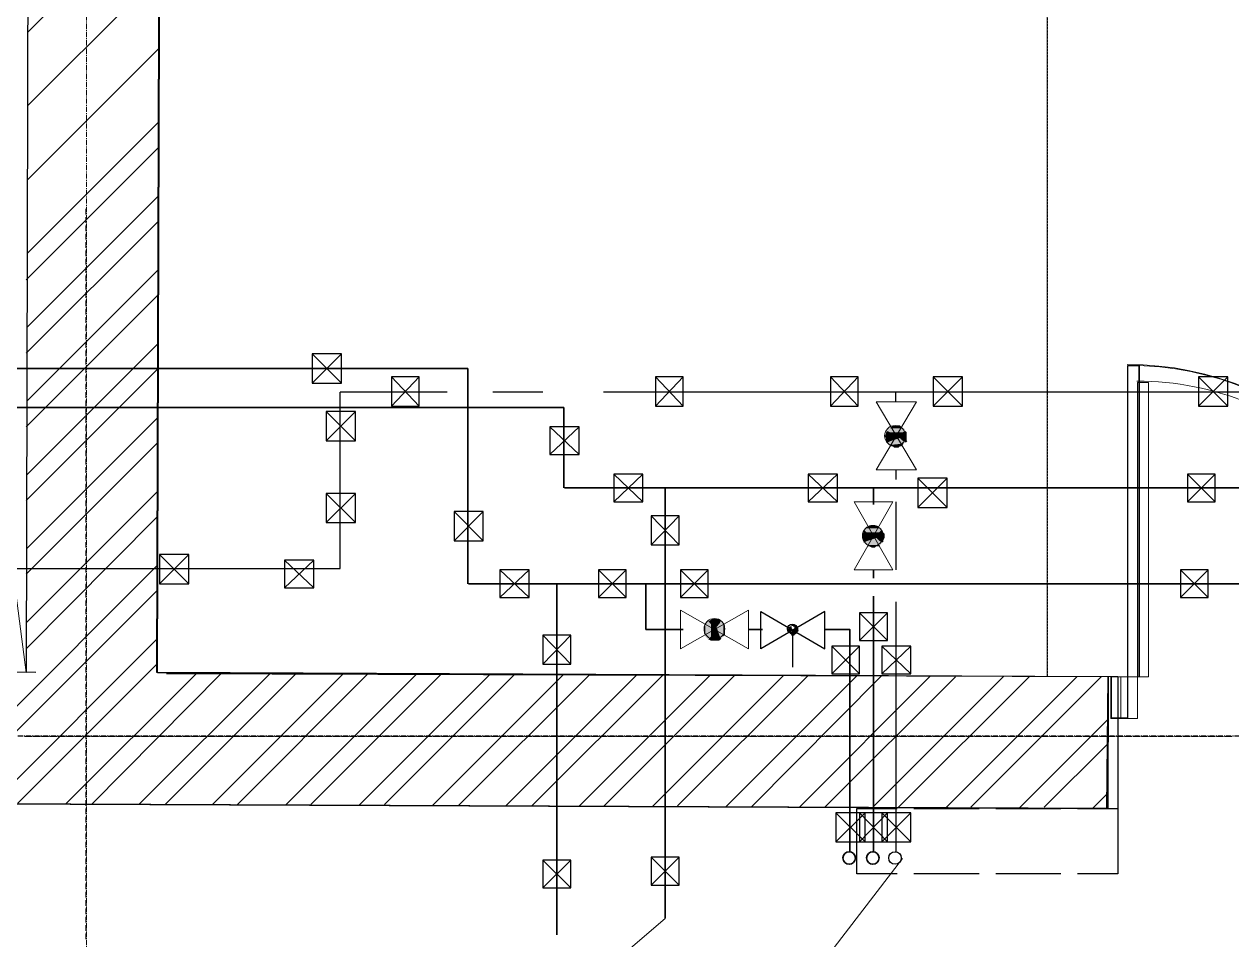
# Model space of a CAD drawing. Header units: millimetres. Extents: x -10178924 to 11692288, y -947381 to 58396.
# Drawn here: x 721569 to 725250, y -822961 to -820169 of the extents above; entities that cross this region are included whole.
import ezdxf

# ---------------------------------------------------------------- set-up
doc = ezdxf.new("R2010")
doc.units = ezdxf.units.MM
for name, pattern in [('HIDDEN', [9.525, 6.35, -3.175]), ('невидимая', [9.525, 6.35, -3.175]), ('осевая', [50.8, 31.75, -6.35, 6.35, -6.35])]:
    doc.linetypes.add(name, pattern=pattern)
for name, color, linetype, lineweight in [('PDF _0', 7, 'Continuous', 9), ('PDF _Текст', 7, 'Continuous', 5), ('АР_Двери', 250, 'Continuous', 9), ('Двери', 7, 'Continuous', 9), ('Контур пол Подвал', 7, 'Continuous', 9), ('Маркировка ПД', 150, 'Continuous', 35), ('Основная ГКЛ', 250, 'Continuous', 9), ('Размеры осевые', 153, 'Continuous', 9), ('ШТРИХОВКА', 252, 'Continuous', 15)]:
    doc.layers.add(name, color=color, linetype=linetype, lineweight=lineweight)
for name, color, linetype in [('PDF __0', 7, 'Continuous'), ('PDF _В1_Арматура', 7, 'Continuous'), ('PDF _ВК_В1', 5, 'Continuous'), ('PDF _ВК_Т3', 1, 'Continuous'), ('PDF _ВК_Т4', 6, 'Continuous'), ('PDF _ОСНОВНАЯ', 1, 'Continuous'), ('PDF _Стены внутр.1', 7, 'Continuous'), ('Стены внутр.1', 7, 'Continuous')]:
    doc.layers.add(name, color=color, linetype=linetype)
for name, color, linetype, true_color in [('PDF _АР_Двери', 7, 'Continuous', 0x545454), ('PDF _Контур пол Подвал', 7, 'Continuous', 0xcd6928), ('PDF _Основная ГКЛ', 7, 'Continuous', 0x545454), ('PDF _Размеры осевые', 7, 'Continuous', 0x5d6970), ('PDF _штриховка', 7, 'Continuous', 0x95834a)]:
    doc.layers.add(name, color=color, linetype=linetype, true_color=true_color)

# ---------------------------------------------------------------- blocks, each defined once
blk = doc.blocks.new('*U2222')
at = {"layer": 'АР_Двери'}
for points in [[(-999.9, 0), (-1049.9, 0), (-1049.9, 125), (-999.9, 125)], [(-50, 0), (0, 0), (0, 125), (-50, 125)], [(-50, -949.9), (-85, -949.9), (-85, 0), (-50, 0)]]:
    blk.add_lwpolyline(points, close=True, dxfattribs=at)
blk.add_arc((-50, 0), 949.9, 180, 270, dxfattribs=at)
at = {"layer": 'Основная ГКЛ', "linetype": 'HIDDEN', "ltscale": 5}
for p, q in [((-1059.9, 125), (-1059.9, 0)), ((10, 0), (10, 125))]:
    blk.add_line(p, q, dxfattribs=at)
blk = doc.blocks.new('A$C5282721b')
at = {"layer": 'ШТРИХОВКА', "ltscale": 100, "true_color": 0x000000, "transparency": 33554687}
h = blk.add_hatch(dxfattribs=at)
h.set_pattern_fill('ANSI31', color=18, scale=50)
h.set_pattern_definition([(45, (-79853.19, 25128.16), (-112.2532, 112.2532), [])])
h.paths.add_polyline_path([(5440.998, -31868.119), (-7386.275, -31868.119), (-7386.275, -48296.478), (61378.75, -48296.478), (61378.75, -31842.839), (41035.118, -31842.839), (41035.118, -31656.036), (40796.248, -31656.036), (40796.248, -31842.839), (40629.962, -31842.839), (40629.962, -31942.839), (40605.14, -34348.621), (40629.93, -32405.355), (39128.581, -32429.908), (40629.962, -32402.839), (40629.675, -32155.326), (39132.149, -32179.816), (39135.64, -31968.17), (38886.085, -31968.17), (38879.867, -32433.975), (40623.548, -32405.459), (40553.111, -38427.181), (40243.01, -38425.516), (40241.748, -38827.97), (43340.219, -38835.027), (43340.219, -38442.147), (40953.116, -38429.329), (41029.994, -32402.839), (54378.974, -32402.839), (54378.974, -35923.465), (54778.974, -35923.465), (54778.974, -32402.839), (60818.75, -32402.839), (60818.75, -41309.464), (60472.291, -41309.464), (60472.291, -41709.464), (60818.75, -41709.464), (60818.75, -47736.478), (44025.201, -47736.478), (44013.125, -46167.929), (43613.137, -46171.008), (43625.189, -47736.478), (27189.462, -47736.478), (27189.462, -44565.139), (26789.462, -44565.139), (26789.462, -47736.478), (10401.743, -47736.478), (10394.408, -46134.647), (9994.404, -46134.678), (10001.739, -47736.478), (-6826.275, -47736.478), (-6826.275, -41729.869), (-6530.734, -41731.097), (-6529.072, -41331.1), (-6826.275, -41329.865), (-6826.275, -32428.119), (-762.705, -32428.119), (-770.891, -36004.088), (-370.903, -36005.35), (-362.703, -32428.119), (5640.998, -32428.119), (5640.998, -31868.119)])
h.paths.add_polyline_path([(3584.804, -41373.023), (3584.804, -41773.13), (9973.974, -41799.679), (9987.536, -44634.678), (10387.54, -44634.678), (10372.735, -41401.332)], flags=17)
h.paths.add_polyline_path([(2513.142, -41768.578), (2514.803, -41368.779), (-383.184, -41356.638), (-371.114, -37407.013), (-774.123, -37406.088), (-783.181, -41354.976), (-5508.242, -41335.314), (-5509.901, -41734.604)], flags=17)
at = {"layer": 'Контур пол Подвал', "color": 18, "linetype": 'невидимая', "true_color": 0x000000, "transparency": 33554687}
blk.add_line((2329.109, -37454.303), (2329.109, -41368.194), dxfattribs=at)
at = {"layer": 'Маркировка ПД', "color": 18, "lineweight": 0, "true_color": 0x000000, "transparency": 33554687}
blk.add_line((-783.181, -41354.976), (-1035.939, -39426.128), dxfattribs=at)
at = {"layer": 'Размеры осевые', "color": 251, "linetype": 'осевая', "ltscale": 0.5, "transparency": 33554687}
for p, q in [((-600, -43050), (-600, -25800)), ((-9750.002, -41548.478), (5713.085, -41548.478)), ((-9750.002, -41548.478), (5713.085, -41548.478)), ((-9750, -41550), (62308.109, -41550))]:
    blk.add_line(p, q, dxfattribs=at)
at = {"layer": 'Стены внутр.1', "color": 18, "linetype": 'Continuous', "true_color": 0x000000, "transparency": 33554687}
blk.add_line((2514.804, -41368.68), (2513.142, -41768.677), dxfattribs=at)
at = {"layer": 'Стены внутр.1', "color": 18, "linetype": 'Continuous', "true_color": 0x000000, "transparency": 33554687, "flags": 128}
for points in [[(-774.123, -37406.088), (-783.181, -41354.976)], [(-383.184, -41356.638), (-371.114, -37407.013)], [(-783.181, -41354.976), (-5508.24, -41334.961)], [(2514.804, -41368.68), (-383.184, -41356.638)], [(-5509.904, -41735.339), (2513.142, -41768.677)]]:
    blk.add_lwpolyline(points, dxfattribs=at)
at = {"layer": 'Двери', "color": 18, "linetype": 'Continuous', "ltscale": 2, "true_color": 0x000000, "transparency": 33554687, "rotation": 180}
blk.add_blockref('*U2222', (2524.804, -41368.554), dxfattribs=at)

msp = doc.modelspace()

# ---------------------------------------------------------------- linework, layer by layer
at = {"layer": 'PDF _0', "lineweight": 25}
for points in [[(722447.1, -821174.6), (722536, -821263.5)], [(722536, -821174.6), (722447.1, -821263.5)], [(722688.8, -821244.5), (722773.4, -821333.4)], [(722773.4, -821244.5), (722688.8, -821333.4)], [(723493.1, -821244.5), (723577.8, -821333.4)], [(723577.8, -821244.5), (723493.1, -821333.4)], [(724026.5, -821244.5), (724111.2, -821333.4)], [(724111.2, -821244.5), (724026.5, -821333.4)], [(724339.8, -821244.5), (724428.7, -821333.4)], [(724428.7, -821244.5), (724339.8, -821333.4)], [(725148.3, -821244.5), (725237.2, -821333.4)], [(725237.2, -821244.5), (725148.3, -821333.4)], [(722489.8, -821350.3), (722578.7, -821439.2)], [(722578.7, -821350.3), (722489.8, -821439.2)], [(723171.4, -821396.9), (723260.3, -821481.5)], [(723260.3, -821396.9), (723171.4, -821481.5)], [(723366.1, -821540.8), (723455, -821625.5)], [(723455, -821540.8), (723366.1, -821625.5)], [(723958.8, -821540.8), (724047.7, -821625.5)], [(724047.7, -821540.8), (723958.8, -821625.5)], [(725114.5, -821540.8), (725199.1, -821625.5)], [(725199.1, -821540.8), (725114.5, -821625.5)], [(724293.2, -821553.5), (724382.1, -821642.4)], [(724382.1, -821553.5), (724293.2, -821642.4)], [(722489.8, -821600.1), (722578.7, -821689)], [(722578.7, -821600.1), (722489.8, -821689)], [(722879.3, -821655.1), (722968.2, -821744)], [(722968.2, -821655.1), (722879.3, -821744)], [(723480.4, -821667.8), (723565.1, -821756.7)], [(723565.1, -821667.8), (723480.4, -821756.7)], [(721981.8, -821786.3), (722070.7, -821875.2)], [(722070.7, -821786.3), (721981.8, -821875.2)], [(722362.8, -821803.3), (722451.7, -821887.9)], [(722451.7, -821803.3), (722362.8, -821887.9)], [(723019, -821832.9), (723107.9, -821917.6)], [(723107.9, -821832.9), (723019, -821917.6)], [(723319.5, -821832.9), (723404.2, -821917.6)], [(723404.2, -821832.9), (723319.5, -821917.6)], [(723569.3, -821832.9), (723654, -821917.6)], [(723654, -821832.9), (723569.3, -821917.6)], [(725093.3, -821832.9), (725178, -821917.6)], [(725178, -821832.9), (725093.3, -821917.6)], [(724115.4, -821964.1), (724200.1, -822048.8)], [(724200.1, -821964.1), (724115.4, -822048.8)], [(723150.2, -822031.9), (723234.9, -822120.8)], [(723234.9, -822031.9), (723150.2, -822120.8)], [(724030.7, -822065.7), (724115.4, -822150.4)], [(724115.4, -822065.7), (724030.7, -822150.4)], [(724183.1, -822065.7), (724272, -822150.4)], [(724272, -822065.7), (724183.1, -822150.4)], [(724043.4, -822573.7), (724132.3, -822662.6)], [(724132.3, -822573.7), (724043.4, -822662.6)], [(724115.4, -822573.7), (724200.1, -822662.6)], [(724200.1, -822573.7), (724115.4, -822662.6)], [(724183.1, -822573.7), (724272, -822662.6)], [(724272, -822573.7), (724183.1, -822662.6)], [(723150.2, -822717.7), (723234.9, -822802.3)], [(723234.9, -822717.7), (723150.2, -822802.3)], [(723480.4, -822709.2), (723565.1, -822793.9)], [(723565.1, -822709.2), (723480.4, -822793.9)]]:
    msp.add_lwpolyline(points, dxfattribs=at)
for points in [[(722447.1, -821263.5), (722536, -821263.5), (722536, -821174.7), (722447.1, -821174.7)], [(722688.8, -821333.4), (722773.4, -821333.4), (722773.4, -821244.5), (722688.8, -821244.5)], [(723493.1, -821333.4), (723577.8, -821333.4), (723577.8, -821244.5), (723493.1, -821244.5)], [(724026.5, -821333.4), (724111.2, -821333.4), (724111.2, -821244.5), (724026.5, -821244.5)], [(724339.8, -821333.4), (724428.7, -821333.4), (724428.7, -821244.5), (724339.8, -821244.5)], [(725148.3, -821333.4), (725237.2, -821333.4), (725237.2, -821244.5), (725148.3, -821244.5)], [(722489.8, -821439.2), (722578.7, -821439.2), (722578.7, -821350.3), (722489.8, -821350.3)], [(723171.4, -821481.5), (723260.3, -821481.5), (723260.3, -821396.9), (723171.4, -821396.9)], [(723366.1, -821625.5), (723455, -821625.5), (723455, -821540.8), (723366.1, -821540.8)], [(723958.8, -821625.5), (724047.7, -821625.5), (724047.7, -821540.8), (723958.8, -821540.8)], [(725114.5, -821625.5), (725199.1, -821625.5), (725199.1, -821540.8), (725114.5, -821540.8)], [(724293.2, -821642.4), (724382.1, -821642.4), (724382.1, -821553.5), (724293.2, -821553.5)], [(722489.8, -821689), (722578.7, -821689), (722578.7, -821600.1), (722489.8, -821600.1)], [(722879.3, -821744), (722968.2, -821744), (722968.2, -821655.1), (722879.3, -821655.1)], [(723480.4, -821756.7), (723565.1, -821756.7), (723565.1, -821667.8), (723480.4, -821667.8)], [(721981.8, -821875.2), (722070.7, -821875.2), (722070.7, -821786.3), (721981.8, -821786.3)], [(722362.8, -821887.9), (722451.7, -821887.9), (722451.7, -821803.3), (722362.8, -821803.3)], [(723019, -821917.6), (723107.9, -821917.6), (723107.9, -821832.9), (723019, -821832.9)], [(723319.5, -821917.6), (723404.2, -821917.6), (723404.2, -821832.9), (723319.5, -821832.9)], [(723569.3, -821917.6), (723654, -821917.6), (723654, -821832.9), (723569.3, -821832.9)], [(725093.3, -821917.6), (725178, -821917.6), (725178, -821832.9), (725093.3, -821832.9)], [(724115.4, -822048.8), (724200.1, -822048.8), (724200.1, -821964.1), (724115.4, -821964.1)], [(723150.2, -822120.8), (723234.9, -822120.8), (723234.9, -822031.9), (723150.2, -822031.9)], [(724030.7, -822150.4), (724115.4, -822150.4), (724115.4, -822065.7), (724030.7, -822065.7)], [(724183.1, -822150.4), (724272, -822150.4), (724272, -822065.7), (724183.1, -822065.7)], [(724043.4, -822662.6), (724132.3, -822662.6), (724132.3, -822573.7), (724043.4, -822573.7)], [(724115.4, -822662.6), (724200.1, -822662.6), (724200.1, -822573.7), (724115.4, -822573.7)], [(724183.1, -822662.6), (724272, -822662.6), (724272, -822573.7), (724183.1, -822573.7)], [(723150.2, -822802.3), (723234.9, -822802.3), (723234.9, -822717.7), (723150.2, -822717.7)], [(723480.4, -822793.9), (723565.1, -822793.9), (723565.1, -822709.2), (723480.4, -822709.2)]]:
    msp.add_lwpolyline(points, close=True, dxfattribs=at)
at = {"layer": 'PDF __0', "lineweight": 25}
for points in [[(721605, -822146.2), (716880.8, -822129.2)], [(724902.8, -822158.9), (722003.1, -822150.4)], [(716876.3, -822527.2), (724902.5, -822561)]]:
    msp.add_lwpolyline(points, dxfattribs=at)
at = {"layer": 'PDF __0', "color": 1, "lineweight": 25}
msp.add_lwpolyline([(724902.8, -822158.9), (724902.8, -822561)], dxfattribs=at)
at = {"layer": 'PDF __0', "lineweight": 30}
for points in [[(724106.9, -822561), (724229.7, -822561)], [(724229.7, -822760), (724106.9, -822760), (724106.9, -822561)], [(724280.5, -822561), (724479.5, -822561)], [(724530.3, -822561), (724729.2, -822561)], [(724780, -822561), (724902.8, -822561), (724902.8, -822760), (724780, -822760)], [(724479.5, -822760), (724280.5, -822760)], [(724729.2, -822760), (724530.3, -822760)]]:
    msp.add_lwpolyline(points, dxfattribs=at)
at = {"layer": 'PDF _АР_Двери', "lineweight": 9}
for points in [[(724932.4, -821210.6), (724966.3, -821210.6), (724966.3, -822158.8), (724932.4, -822158.8)], [(724962.1, -821261.4), (724995.9, -821261.4), (724995.9, -822158.8), (724962.1, -822158.8)], [(724932.4, -822158.9), (724881.6, -822158.9), (724881.6, -822285.9), (724932.4, -822285.9)], [(724962.1, -822158.9), (724911.3, -822158.9), (724911.3, -822285.9), (724962.1, -822285.9)]]:
    msp.add_lwpolyline(points, close=True, dxfattribs=at)
for centre, radius, start, end in [((724930.4, -822156.8), 950.4, 0, 90), ((724960, -822156.8), 899.6, 359.9998, 90.0002)]:
    msp.add_arc(centre, radius, start, end, dxfattribs=at)
at = {"layer": 'PDF _В1_Арматура', "lineweight": 0}
for points in [[(724166.2, -821320.7), (724289, -821528.1), (724166.2, -821528.1)], [(724166.2, -821320.7), (724289, -821320.7), (724166.2, -821528.1)], [(724238.2, -821418), (724225.5, -821426.5), (724238.2, -821418)], [(724208.5, -821439.2), (724200.1, -821443.4), (724208.5, -821439.2)], [(724259.3, -821439.2), (724255.1, -821443.4), (724259.3, -821439.2)], [(724098.5, -821625.5), (724217, -821832.9), (724098.5, -821832.9)], [(724098.5, -821625.5), (724217, -821625.5), (724098.5, -821832.9)], [(724166.2, -821722.8), (724157.7, -821731.3), (724166.2, -821722.8)], [(724136.6, -821744), (724128.1, -821748.2), (724136.6, -821744)], [(724187.4, -821744), (724183.1, -821748.2), (724187.4, -821744)], [(723569.3, -822074.2), (723776.7, -821955.7), (723776.7, -822074.2)], [(723569.3, -822074.2), (723569.3, -821955.7), (723776.7, -822074.2)], [(723666.7, -822006.5), (723675.1, -822014.9), (723666.7, -822006.5)], [(723687.8, -821985.3), (723692.1, -821989.5), (723687.8, -821985.3)], [(723908, -822006.5), (723903.7, -822006.5), (723908, -822006.5)], [(723912.2, -822002.2), (723908, -822002.2), (723912.2, -822002.2)], [(723912.2, -822014.9), (723912.2, -822014.9), (723912.2, -822014.9)], [(723912.2, -822014.9), (723912.2, -822014.9), (723912.2, -822014.9)], [(723929.1, -822019.2), (723912.2, -822019.2), (723929.1, -822019.2)], [(723912.2, -822023.4), (723912.2, -822019.2), (723912.2, -822023.4)], [(723920.7, -822027.6), (723912.2, -822019.2), (723920.7, -822027.6)], [(723924.9, -822006.5), (723920.7, -822006.5), (723924.9, -822006.5)], [(723687.8, -822036.1), (723692.1, -822044.6), (723687.8, -822036.1)], [(723924.9, -822023.4), (723916.4, -822023.4), (723924.9, -822023.4)]]:
    msp.add_lwpolyline(points, dxfattribs=at)
at = {"layer": 'PDF _В1_Арматура', "lineweight": 25}
msp.add_lwpolyline([(724009.6, -821959.9), (723814.8, -822074.2), (723814.8, -821959.9), (724009.6, -822074.2)], close=True, dxfattribs=at)
at = {"layer": 'PDF _В1_Арматура', "lineweight": 0}
for points in [[(723916.4, -822002.2), (723912.2, -822002.2), (723916.4, -822002.2)], [(723903.7, -822027.6), (723903.7, -822027.6), (723903.7, -822027.6)], [(723912.2, -822031.9), (723908, -822031.9), (723912.2, -822031.9)], [(723916.4, -822031.9), (723912.2, -822031.9), (723916.4, -822031.9)]]:
    msp.add_lwpolyline(points, close=True, dxfattribs=at)
at = {"layer": 'PDF _В1_Арматура', "lineweight": 25}
msp.add_lwpolyline([(723912.2, -822129.2), (723912.2, -822014.9)], dxfattribs=at)
at = {"layer": 'PDF _В1_Арматура', "lineweight": 0}
for centre in [(724223.4, -821424.4), (724155.6, -821729.2), (723673, -822012.8)]:
    msp.add_circle(centre, 31.7, dxfattribs=at)
at = {"layer": 'PDF _В1_Арматура', "lineweight": 25}
msp.add_circle((723910.1, -822012.8), 14.8, dxfattribs=at)
at = {"layer": 'PDF _В1_Арматура', "transparency": 33554559}
for points in [[(724242.4, -821396.9), (724212.8, -821396.9), (724238.2, -821392.6)], [(724212.8, -821396.9), (724238.2, -821392.6), (724217, -821392.6)], [(724238.2, -821392.6), (724217, -821392.6), (724233.9, -821392.6)], [(724217, -821392.6), (724233.9, -821392.6), (724221.2, -821392.6)], [(724233.9, -821392.6), (724221.2, -821392.6), (724225.5, -821392.6)], [(724225.5, -821426.5), (724191.6, -821426.5), (724217, -821418)], [(724191.6, -821426.5), (724217, -821418), (724195.8, -821418)], [(724195.8, -821430.7), (724225.5, -821426.5), (724191.6, -821426.5)], [(724208.5, -821413.8), (724195.8, -821413.8), (724200.1, -821409.6)], [(724217, -821418), (724195.8, -821418), (724208.5, -821413.8)], [(724195.8, -821418), (724208.5, -821413.8), (724195.8, -821413.8)], [(724217, -821430.7), (724195.8, -821430.7), (724225.5, -821426.5)], [(724208.5, -821439.2), (724195.8, -821439.2), (724217, -821430.7)], [(724195.8, -821439.2), (724217, -821430.7), (724195.8, -821430.7)], [(724255.1, -821409.6), (724200.1, -821409.6), (724250.9, -821401.1)], [(724200.1, -821409.6), (724250.9, -821401.1), (724204.3, -821401.1)], [(724208.5, -821413.8), (724255.1, -821409.6), (724200.1, -821409.6)], [(724255.1, -821443.4), (724200.1, -821443.4), (724238.2, -821430.7)], [(724200.1, -821443.4), (724238.2, -821430.7), (724217, -821430.7)], [(724250.9, -821401.1), (724204.3, -821401.1), (724246.6, -821401.1)], [(724204.3, -821401.1), (724246.6, -821401.1), (724208.5, -821401.1)], [(724246.6, -821401.1), (724208.5, -821401.1), (724242.4, -821396.9)], [(724208.5, -821401.1), (724242.4, -821396.9), (724212.8, -821396.9)], [(724246.6, -821413.8), (724208.5, -821413.8), (724255.1, -821409.6)], [(724217, -821418), (724246.6, -821413.8), (724208.5, -821413.8)], [(724238.2, -821418), (724217, -821418), (724246.6, -821413.8)], [(724225.5, -821426.5), (724238.2, -821418), (724217, -821418)], [(724225.5, -821426.5), (724225.5, -821426.5), (724217, -821430.7)], [(724225.5, -821426.5), (724217, -821430.7), (724238.2, -821430.7)], [(724259.3, -821426.5), (724225.5, -821426.5), (724259.3, -821418)], [(724225.5, -821426.5), (724259.3, -821418), (724238.2, -821418)], [(724238.2, -821430.7), (724259.3, -821426.5), (724225.5, -821426.5)], [(724259.3, -821418), (724238.2, -821418), (724259.3, -821413.8)], [(724238.2, -821418), (724259.3, -821413.8), (724246.6, -821413.8)], [(724259.3, -821430.7), (724238.2, -821430.7), (724259.3, -821426.5)], [(724246.6, -821439.2), (724259.3, -821430.7), (724238.2, -821430.7)], [(724246.6, -821413.8), (724259.3, -821413.8), (724255.1, -821409.6)], [(724259.3, -821439.2), (724246.6, -821439.2), (724259.3, -821430.7)], [(724200.1, -821443.4), (724208.5, -821439.2), (724195.8, -821439.2)], [(724204.3, -821447.7), (724255.1, -821443.4), (724200.1, -821443.4)], [(724250.9, -821447.7), (724204.3, -821447.7), (724255.1, -821443.4)], [(724208.5, -821451.9), (724250.9, -821447.7), (724204.3, -821447.7)], [(724246.6, -821451.9), (724208.5, -821451.9), (724250.9, -821447.7)], [(724212.8, -821456.1), (724246.6, -821451.9), (724208.5, -821451.9)], [(724242.4, -821456.1), (724212.8, -821456.1), (724246.6, -821451.9)], [(724217, -821456.1), (724242.4, -821456.1), (724212.8, -821456.1)], [(724221.2, -821460.4), (724238.2, -821456.1), (724217, -821456.1)], [(724238.2, -821456.1), (724217, -821456.1), (724242.4, -821456.1)], [(724233.9, -821460.4), (724221.2, -821460.4), (724238.2, -821456.1)], [(724225.5, -821460.4), (724233.9, -821460.4), (724221.2, -821460.4)], [(724255.1, -821443.4), (724259.3, -821439.2), (724246.6, -821439.2)], [(724149.3, -821722.8), (724123.9, -821722.8), (724136.6, -821718.6)], [(724123.9, -821722.8), (724136.6, -821718.6), (724128.1, -821718.6)], [(724157.7, -821731.3), (724123.9, -821731.3), (724149.3, -821722.8)], [(724123.9, -821731.3), (724149.3, -821722.8), (724123.9, -821722.8)], [(724183.1, -821710.1), (724128.1, -821710.1), (724183.1, -821705.9)], [(724128.1, -821710.1), (724183.1, -821705.9), (724132.3, -821705.9)], [(724136.6, -821718.6), (724128.1, -821718.6), (724128.1, -821710.1)], [(724136.6, -821718.6), (724183.1, -821710.1), (724128.1, -821710.1)], [(724183.1, -821705.9), (724132.3, -821705.9), (724178.9, -821705.9)], [(724132.3, -821705.9), (724178.9, -821705.9), (724136.6, -821705.9)], [(724178.9, -821705.9), (724136.6, -821705.9), (724174.7, -821701.7)], [(724136.6, -821705.9), (724174.7, -821701.7), (724140.8, -821701.7)], [(724174.7, -821718.6), (724136.6, -821718.6), (724183.1, -821710.1)], [(724149.3, -821722.8), (724174.7, -821718.6), (724136.6, -821718.6)], [(724174.7, -821701.7), (724140.8, -821701.7), (724166.2, -821697.4)], [(724140.8, -821701.7), (724166.2, -821697.4), (724145, -821697.4)], [(724166.2, -821697.4), (724145, -821697.4), (724162, -821697.4)], [(724145, -821697.4), (724162, -821697.4), (724153.5, -821697.4)], [(724166.2, -821722.8), (724149.3, -821722.8), (724174.7, -821718.6)], [(724157.7, -821731.3), (724166.2, -821722.8), (724149.3, -821722.8)], [(724162, -821697.4), (724153.5, -821697.4), (724157.7, -821697.4)], [(724191.6, -821731.3), (724157.7, -821731.3), (724191.6, -821722.8)], [(724157.7, -821731.3), (724191.6, -821722.8), (724166.2, -821722.8)], [(724191.6, -821722.8), (724166.2, -821722.8), (724187.4, -821718.6)], [(724166.2, -821722.8), (724187.4, -821718.6), (724174.7, -821718.6)], [(724174.7, -821718.6), (724187.4, -821718.6), (724183.1, -821710.1)], [(724149.3, -821735.5), (724123.9, -821735.5), (724157.7, -821731.3)], [(724123.9, -821735.5), (724157.7, -821731.3), (724123.9, -821731.3)], [(724128.1, -821744), (724149.3, -821735.5), (724123.9, -821735.5)], [(724136.6, -821744), (724128.1, -821744), (724149.3, -821735.5)], [(724183.1, -821748.2), (724128.1, -821748.2), (724166.2, -821735.5)], [(724128.1, -821748.2), (724166.2, -821735.5), (724149.3, -821735.5)], [(724128.1, -821748.2), (724136.6, -821744), (724128.1, -821744)], [(724132.3, -821752.5), (724183.1, -821748.2), (724128.1, -821748.2)], [(724183.1, -821752.5), (724132.3, -821752.5), (724183.1, -821748.2)], [(724136.6, -821756.7), (724183.1, -821752.5), (724132.3, -821752.5)], [(724178.9, -821756.7), (724136.6, -821756.7), (724183.1, -821752.5)], [(724140.8, -821760.9), (724178.9, -821756.7), (724136.6, -821756.7)], [(724174.7, -821760.9), (724140.8, -821760.9), (724178.9, -821756.7)], [(724145, -821760.9), (724174.7, -821760.9), (724140.8, -821760.9)], [(724153.5, -821765.2), (724166.2, -821760.9), (724145, -821760.9)], [(724166.2, -821760.9), (724145, -821760.9), (724174.7, -821760.9)], [(724157.7, -821731.3), (724157.7, -821731.3), (724149.3, -821735.5)], [(724157.7, -821731.3), (724149.3, -821735.5), (724166.2, -821735.5)], [(724162, -821765.2), (724153.5, -821765.2), (724166.2, -821760.9)], [(724166.2, -821735.5), (724191.6, -821731.3), (724157.7, -821731.3)], [(724191.6, -821735.5), (724166.2, -821735.5), (724191.6, -821731.3)], [(724174.7, -821744), (724191.6, -821735.5), (724166.2, -821735.5)], [(724187.4, -821744), (724174.7, -821744), (724191.6, -821735.5)], [(724183.1, -821748.2), (724187.4, -821744), (724174.7, -821744)], [(724157.7, -821765.2), (724162, -821765.2), (724153.5, -821765.2)], [(723666.7, -821981.1), (723666.7, -822006.5), (723662.4, -821985.3)], [(723675.1, -821981.1), (723675.1, -822014.9), (723666.7, -821981.1)], [(723675.1, -822014.9), (723666.7, -821981.1), (723666.7, -822006.5)], [(723679.4, -821981.1), (723679.4, -822006.5), (723675.1, -821981.1)], [(723679.4, -822006.5), (723675.1, -821981.1), (723675.1, -822014.9)], [(723687.8, -821985.3), (723687.8, -821998), (723679.4, -821981.1)], [(723687.8, -821998), (723679.4, -821981.1), (723679.4, -822006.5)], [(723645.5, -822002.2), (723645.5, -822031.9), (723641.3, -822006.5)], [(723645.5, -822031.9), (723641.3, -822006.5), (723641.3, -822027.6)], [(723641.3, -822006.5), (723641.3, -822027.6), (723641.3, -822010.7)], [(723641.3, -822027.6), (723641.3, -822010.7), (723641.3, -822023.4)], [(723641.3, -822010.7), (723641.3, -822023.4), (723641.3, -822014.9)], [(723649.7, -821989.5), (723649.7, -822040.3), (723645.5, -821993.8)], [(723649.7, -822040.3), (723645.5, -821993.8), (723645.5, -822036.1)], [(723645.5, -821993.8), (723645.5, -822036.1), (723645.5, -822002.2)], [(723645.5, -822036.1), (723645.5, -822002.2), (723645.5, -822031.9)], [(723654, -821989.5), (723654, -822044.6), (723649.7, -821989.5)], [(723654, -822044.6), (723649.7, -821989.5), (723649.7, -822040.3)], [(723662.4, -821998), (723662.4, -821985.3), (723654, -821989.5)], [(723662.4, -821998), (723662.4, -822036.1), (723654, -821989.5)], [(723662.4, -822036.1), (723654, -821989.5), (723654, -822044.6)], [(723666.7, -822006.5), (723662.4, -821985.3), (723662.4, -821998)], [(723666.7, -822006.5), (723666.7, -822027.6), (723662.4, -821998)], [(723666.7, -822027.6), (723662.4, -821998), (723662.4, -822036.1)], [(723675.1, -822014.9), (723666.7, -822006.5), (723666.7, -822027.6)], [(723675.1, -822014.9), (723675.1, -822048.8), (723666.7, -822027.6)], [(723675.1, -822014.9), (723679.4, -822027.6), (723679.4, -822006.5)], [(723675.1, -822014.9), (723675.1, -822014.9), (723679.4, -822027.6)], [(723679.4, -822027.6), (723679.4, -822048.8), (723675.1, -822014.9)], [(723679.4, -822048.8), (723675.1, -822014.9), (723675.1, -822048.8)], [(723692.1, -821989.5), (723692.1, -822044.6), (723679.4, -822006.5)], [(723692.1, -822044.6), (723679.4, -822006.5), (723679.4, -822027.6)], [(723692.1, -821989.5), (723687.8, -821985.3), (723687.8, -821998)], [(723696.3, -821989.5), (723696.3, -822040.3), (723692.1, -821989.5)], [(723696.3, -822040.3), (723692.1, -821989.5), (723692.1, -822044.6)], [(723700.5, -821993.8), (723700.5, -822036.1), (723696.3, -821989.5)], [(723700.5, -822036.1), (723696.3, -821989.5), (723696.3, -822040.3)], [(723704.8, -822002.2), (723704.8, -822031.9), (723700.5, -821993.8)], [(723704.8, -822031.9), (723700.5, -821993.8), (723700.5, -822036.1)], [(723704.8, -822006.5), (723704.8, -822027.6), (723704.8, -822002.2)], [(723704.8, -822027.6), (723704.8, -822002.2), (723704.8, -822031.9)], [(723704.8, -822010.7), (723704.8, -822023.4), (723704.8, -822006.5)], [(723704.8, -822023.4), (723704.8, -822006.5), (723704.8, -822027.6)], [(723704.8, -822014.9), (723704.8, -822010.7), (723704.8, -822023.4)], [(723899.5, -822010.7), (723912.2, -822014.9), (723895.3, -822014.9)], [(723895.3, -822014.9), (723912.2, -822014.9), (723912.2, -822014.9)], [(723912.2, -822014.9), (723912.2, -822014.9), (723895.3, -822014.9)], [(723912.2, -822014.9), (723895.3, -822014.9), (723912.2, -822019.2)], [(723895.3, -822014.9), (723912.2, -822019.2), (723895.3, -822019.2)], [(723912.2, -822019.2), (723895.3, -822019.2), (723908, -822019.2)], [(723895.3, -822019.2), (723908, -822019.2), (723899.5, -822019.2)], [(723903.7, -822006.5), (723908, -822006.5), (723899.5, -822006.5)], [(723899.5, -822006.5), (723908, -822006.5), (723908, -822006.5)], [(723908, -822006.5), (723908, -822006.5), (723899.5, -822006.5)], [(723908, -822006.5), (723899.5, -822006.5), (723908, -822010.7)], [(723899.5, -822006.5), (723908, -822010.7), (723899.5, -822010.7)], [(723908, -822010.7), (723899.5, -822010.7), (723912.2, -822014.9)], [(723908, -822019.2), (723899.5, -822019.2), (723908, -822023.4)], [(723899.5, -822019.2), (723908, -822023.4), (723899.5, -822023.4)], [(723903.7, -822002.2), (723903.7, -822006.5), (723903.7, -822006.5)], [(723908, -822002.2), (723912.2, -822002.2), (723903.7, -822002.2)], [(723912.2, -822002.2), (723908, -822002.2), (723908, -822002.2)], [(723908, -822002.2), (723912.2, -822002.2), (723912.2, -822002.2)], [(723912.2, -822002.2), (723912.2, -822002.2), (723908, -822002.2)], [(723912.2, -822019.2), (723912.2, -822023.4), (723908, -822023.4)], [(723912.2, -822002.2), (723916.4, -822002.2), (723916.4, -822002.2)], [(723916.4, -822002.2), (723916.4, -822002.2), (723912.2, -822002.2)], [(723920.7, -822002.2), (723920.7, -822002.2), (723912.2, -822002.2)], [(723920.7, -822002.2), (723912.2, -822002.2), (723916.4, -822002.2)], [(723920.7, -822002.2), (723912.2, -822002.2), (723920.7, -822006.5)], [(723912.2, -822002.2), (723920.7, -822006.5), (723912.2, -822006.5)], [(723916.4, -822010.7), (723929.1, -822014.9), (723912.2, -822014.9)], [(723912.2, -822014.9), (723912.2, -822019.2), (723912.2, -822019.2)], [(723912.2, -822019.2), (723912.2, -822019.2), (723912.2, -822014.9)], [(723912.2, -822014.9), (723929.1, -822014.9), (723929.1, -822014.9)], [(723929.1, -822014.9), (723929.1, -822014.9), (723912.2, -822014.9)], [(723929.1, -822014.9), (723912.2, -822014.9), (723929.1, -822019.2)], [(723912.2, -822014.9), (723929.1, -822019.2), (723912.2, -822019.2)], [(723912.2, -822019.2), (723929.1, -822019.2), (723916.4, -822019.2)], [(723912.2, -822019.2), (723920.7, -822027.6), (723912.2, -822027.6)], [(723920.7, -822006.5), (723924.9, -822006.5), (723916.4, -822006.5)], [(723924.9, -822006.5), (723916.4, -822006.5), (723929.1, -822010.7)], [(723916.4, -822006.5), (723929.1, -822010.7), (723916.4, -822010.7)], [(723929.1, -822010.7), (723916.4, -822010.7), (723929.1, -822014.9)], [(723929.1, -822019.2), (723916.4, -822019.2), (723924.9, -822023.4)], [(723916.4, -822019.2), (723924.9, -822023.4), (723916.4, -822023.4)], [(723920.7, -822002.2), (723924.9, -822006.5), (723920.7, -822006.5)], [(723920.7, -822006.5), (723924.9, -822006.5), (723924.9, -822006.5)], [(723924.9, -822006.5), (723924.9, -822006.5), (723920.7, -822006.5)], [(723662.4, -822036.1), (723662.4, -822048.8), (723654, -822044.6)], [(723666.7, -822027.6), (723666.7, -822048.8), (723662.4, -822036.1)], [(723666.7, -822048.8), (723662.4, -822036.1), (723662.4, -822048.8)], [(723675.1, -822048.8), (723666.7, -822027.6), (723666.7, -822048.8)], [(723687.8, -822036.1), (723687.8, -822048.8), (723679.4, -822027.6)], [(723687.8, -822048.8), (723679.4, -822027.6), (723679.4, -822048.8)], [(723692.1, -822044.6), (723687.8, -822036.1), (723687.8, -822048.8)], [(723899.5, -822023.4), (723908, -822023.4), (723908, -822023.4)], [(723908, -822023.4), (723908, -822023.4), (723899.5, -822023.4)], [(723903.7, -822027.6), (723903.7, -822027.6), (723899.5, -822023.4)], [(723903.7, -822027.6), (723899.5, -822023.4), (723908, -822023.4)], [(723908, -822023.4), (723912.2, -822027.6), (723903.7, -822027.6)], [(723903.7, -822027.6), (723912.2, -822027.6), (723912.2, -822027.6)], [(723912.2, -822027.6), (723912.2, -822027.6), (723903.7, -822027.6)], [(723912.2, -822027.6), (723903.7, -822027.6), (723912.2, -822031.9)], [(723903.7, -822027.6), (723912.2, -822031.9), (723908, -822031.9)], [(723908, -822023.4), (723912.2, -822023.4), (723912.2, -822023.4)], [(723912.2, -822023.4), (723912.2, -822023.4), (723908, -822023.4)], [(723912.2, -822023.4), (723908, -822023.4), (723912.2, -822027.6)], [(723908, -822031.9), (723912.2, -822031.9), (723912.2, -822031.9)], [(723912.2, -822031.9), (723912.2, -822031.9), (723908, -822031.9)], [(723920.7, -822027.6), (723912.2, -822027.6), (723916.4, -822031.9)], [(723912.2, -822027.6), (723916.4, -822031.9), (723912.2, -822031.9)], [(723912.2, -822031.9), (723916.4, -822031.9), (723916.4, -822031.9)], [(723916.4, -822031.9), (723916.4, -822031.9), (723912.2, -822031.9)], [(723916.4, -822023.4), (723924.9, -822023.4), (723920.7, -822023.4)], [(723924.9, -822027.6), (723920.7, -822027.6), (723920.7, -822023.4)], [(723920.7, -822023.4), (723924.9, -822023.4), (723924.9, -822027.6)], [(723924.9, -822027.6), (723924.9, -822027.6), (723920.7, -822027.6)]]:
    msp.add_solid(points, dxfattribs=at)
at = {"layer": 'PDF _ВК_В1', "lineweight": 30}
for points in [[(721380.7, -821828.7), (722532.1, -821828.7), (722532.1, -821291.1)], [(722858.1, -821291), (722532.1, -821291)], [(723150.2, -821291), (722997.8, -821291)], [(777942.6, -821308), (777942.6, -821291), (747493.3, -821291), (723334.4, -821291)], [(724225.5, -821320.7), (724225.5, -821291)], [(724225.5, -821528.1), (724225.5, -821557.7)], [(724225.5, -821625.5), (724225.5, -821832.9)], [(724225.5, -821930.3), (724225.5, -822692.2)]]:
    msp.add_lwpolyline(points, dxfattribs=at)
msp.add_circle((724223.3, -822711.3), 19.1, dxfattribs=at)
at = {"layer": 'PDF _ВК_Т3', "lineweight": 35}
for points in [[(715940.8, -821998), (715940.8, -821337.6), (723213.7, -821337.6)], [(723213.7, -821583.1), (723213.7, -821337.6)], [(777980.7, -821583.1), (747497.5, -821583.1), (723215.9, -821583.1)], [(723522.7, -821583.1), (723522.7, -822895.4)], [(724157.7, -821633.9), (724157.7, -821583.1)], [(724157.7, -821858.3), (724157.7, -821832.9)], [(724157.7, -822692.3), (724157.7, -821913.4)]]:
    msp.add_lwpolyline(points, dxfattribs=at)
msp.add_circle((724155.6, -822711.3), 19.1, dxfattribs=at)
at = {"layer": 'PDF _ВК_Т4', "lineweight": 35}
for points in [[(715873, -821998), (715873, -821219.1), (722921.6, -821219.1)], [(722921.6, -821875.2), (722921.6, -821219.1)], [(778082.3, -821735.5), (778082.3, -821875.2), (747256.2, -821875.2), (722923.8, -821875.2)], [(723192.5, -821875.2), (723192.5, -822946.2)], [(723463.5, -822014.9), (723463.5, -821875.2)], [(723577.8, -822014.9), (723463.5, -822014.9)], [(723819.1, -822014.9), (723776.7, -822014.9)], [(724085.8, -822692.2), (724085.8, -822014.9), (724009.6, -822014.9)]]:
    msp.add_lwpolyline(points, dxfattribs=at)
msp.add_circle((724083.6, -822711.3), 19.1, dxfattribs=at)
at = {"layer": 'PDF _Контур пол Подвал', "lineweight": 9}
msp.add_lwpolyline([(724686.9, -822158.7), (724686.9, -818243), (721981.9, -818243)], dxfattribs=at)
at = {"layer": 'PDF _ОСНОВНАЯ', "lineweight": 35}
msp.add_lwpolyline([(724873.2, -822158.9), (724868.9, -822561)], dxfattribs=at)
at = {"layer": 'PDF _Основная ГКЛ', "lineweight": 9}
for points in [[(724873.2, -822158.9), (724873.2, -822285.9)], [(724902.8, -822158.9), (724902.8, -822285.9)]]:
    msp.add_lwpolyline(points, dxfattribs=at)
at = {"layer": 'PDF _Размеры осевые', "lineweight": 9}
for points in [[(721757.4, -820749.2), (721757.4, -820732.2)], [(721757.4, -820753.4), (721757.4, -820753.4)], [(721757.4, -820774.6), (721757.4, -820757.6)], [(721757.4, -820778.8), (721757.4, -820778.8)], [(721757.4, -820800), (721757.4, -820783)], [(721757.4, -820804.2), (721757.4, -820804.2)], [(721757.4, -820825.4), (721757.4, -820808.4)], [(721757.4, -820829.6), (721757.4, -820829.6)], [(721757.4, -820850.8), (721757.4, -820833.8)], [(721757.4, -820855), (721757.4, -820855)], [(721757.4, -820876.2), (721757.4, -820859.2)], [(721757.4, -820880.4), (721757.4, -820880.4)], [(721757.4, -820901.6), (721757.4, -820884.6)], [(721757.4, -820905.8), (721757.4, -820905.8)], [(721757.4, -820927), (721757.4, -820910)], [(721757.4, -820931.2), (721757.4, -820931.2)], [(721757.4, -820952.4), (721757.4, -820935.4)], [(721757.4, -820956.6), (721757.4, -820956.6)], [(721757.4, -820977.8), (721757.4, -820960.8)], [(721757.4, -820982), (721757.4, -820982)], [(721757.4, -821003.2), (721757.4, -820986.2)], [(721757.4, -821007.4), (721757.4, -821007.4)], [(721757.4, -821028.6), (721757.4, -821011.6)], [(721757.4, -821032.8), (721757.4, -821032.8)], [(721757.4, -821054), (721757.4, -821037)], [(721757.4, -821058.2), (721757.4, -821058.2)], [(721757.4, -821079.4), (721757.4, -821062.4)], [(721757.4, -821083.6), (721757.4, -821083.6)], [(721757.4, -821104.8), (721757.4, -821087.8)], [(721757.4, -821109), (721757.4, -821109)], [(721757.4, -821130.2), (721757.4, -821113.2)], [(721757.4, -821134.4), (721757.4, -821134.4)], [(721757.4, -821155.6), (721757.4, -821138.6)], [(721757.4, -821159.8), (721757.4, -821159.8)], [(721757.4, -821181), (721757.4, -821164)], [(721757.4, -821185.2), (721757.4, -821185.2)], [(721757.4, -821206.4), (721757.4, -821189.4)], [(721757.4, -821210.6), (721757.4, -821210.6)], [(721757.4, -821231.8), (721757.4, -821214.8)], [(721757.4, -821236), (721757.4, -821236)], [(721757.4, -821257.2), (721757.4, -821240.2)], [(721757.4, -821261.4), (721757.4, -821261.4)], [(721757.4, -821282.6), (721757.4, -821265.6)], [(721757.4, -821286.8), (721757.4, -821286.8)], [(721757.4, -821308), (721757.4, -821291)], [(721757.4, -821312.2), (721757.4, -821312.2)], [(721757.4, -821333.4), (721757.4, -821316.4)], [(721757.4, -821337.6), (721757.4, -821337.6)], [(721757.4, -821358.8), (721757.4, -821341.8)], [(721757.4, -821363), (721757.4, -821363)], [(721757.4, -821384.2), (721757.4, -821367.2)], [(721757.4, -821388.4), (721757.4, -821388.4)], [(721757.4, -821409.6), (721757.4, -821392.6)], [(721757.4, -821413.8), (721757.4, -821413.8)], [(721757.4, -821435), (721757.4, -821418)], [(721757.4, -821439.2), (721757.4, -821439.2)], [(721757.4, -821460.4), (721757.4, -821443.4)], [(721757.4, -821464.6), (721757.4, -821464.6)], [(721757.4, -821485.8), (721757.4, -821468.8)], [(721757.4, -821490), (721757.4, -821490)], [(721757.4, -821511.2), (721757.4, -821494.2)], [(721757.4, -821515.4), (721757.4, -821515.4)], [(721757.4, -821536.6), (721757.4, -821519.6)], [(721757.4, -821540.8), (721757.4, -821540.8)], [(721757.4, -821562), (721757.4, -821545)], [(721757.4, -821566.2), (721757.4, -821566.2)], [(721757.4, -821587.4), (721757.4, -821570.4)], [(721757.4, -821591.6), (721757.4, -821591.6)], [(721757.4, -821612.8), (721757.4, -821595.8)], [(721757.4, -821617), (721757.4, -821617)], [(721757.4, -821638.2), (721757.4, -821621.2)], [(721757.4, -821642.4), (721757.4, -821642.4)], [(721757.4, -821663.6), (721757.4, -821646.6)], [(721757.4, -821667.8), (721757.4, -821667.8)], [(721757.4, -821689), (721757.4, -821672)], [(721757.4, -821693.2), (721757.4, -821693.2)], [(721757.4, -821714.4), (721757.4, -821697.4)], [(721757.4, -821718.6), (721757.4, -821718.6)], [(721757.4, -821739.8), (721757.4, -821722.8)], [(721757.4, -821744), (721757.4, -821744)], [(721757.4, -821765.2), (721757.4, -821748.2)], [(721757.4, -821769.4), (721757.4, -821769.4)], [(721757.4, -821790.6), (721757.4, -821773.6)], [(721757.4, -821794.8), (721757.4, -821794.8)], [(721757.4, -821816), (721757.4, -821799)], [(721757.4, -821820.2), (721757.4, -821820.2)], [(721757.4, -821841.4), (721757.4, -821824.4)], [(721757.4, -821845.6), (721757.4, -821845.6)], [(721757.4, -821866.8), (721757.4, -821849.8)], [(721757.4, -821871), (721757.4, -821871)], [(721757.4, -821892.2), (721757.4, -821875.2)], [(721757.4, -821896.4), (721757.4, -821896.4)], [(721757.4, -821917.6), (721757.4, -821900.6)], [(721757.4, -821921.8), (721757.4, -821921.8)], [(721757.4, -821943), (721757.4, -821926)], [(721757.4, -821947.2), (721757.4, -821947.2)], [(721757.4, -821968.4), (721757.4, -821951.4)], [(721757.4, -821972.6), (721757.4, -821972.6)], [(721757.4, -821993.8), (721757.4, -821976.8)], [(721757.4, -821998), (721757.4, -821998)], [(721757.4, -822019.2), (721757.4, -822002.2)], [(721757.4, -822023.4), (721757.4, -822023.4)], [(721757.4, -822044.6), (721757.4, -822027.6)], [(721757.4, -822048.8), (721757.4, -822048.8)], [(721757.4, -822070), (721757.4, -822053)], [(721757.4, -822074.2), (721757.4, -822074.2)], [(721757.4, -822095.4), (721757.4, -822078.4)], [(721757.4, -822099.6), (721757.4, -822099.6)], [(721757.4, -822120.8), (721757.4, -822103.8)], [(721757.4, -822125), (721757.4, -822125)], [(721757.4, -822146.2), (721757.4, -822129.2)], [(721757.4, -822150.4), (721757.4, -822150.4)], [(721757.4, -822171.6), (721757.4, -822154.6)], [(721757.4, -822175.8), (721757.4, -822175.8)], [(721757.4, -822197), (721757.4, -822180)], [(721757.4, -822201.2), (721757.4, -822201.2)], [(721757.4, -822222.4), (721757.4, -822205.4)], [(721757.4, -822226.6), (721757.4, -822226.6)], [(721757.4, -822247.8), (721757.4, -822230.8)], [(721757.4, -822252), (721757.4, -822252)], [(721757.4, -822273.2), (721757.4, -822256.2)], [(721757.4, -822277.4), (721757.4, -822277.4)], [(721757.4, -822298.6), (721757.4, -822281.6)], [(721757.4, -822302.8), (721757.4, -822302.8)], [(721757.4, -822324), (721757.4, -822307)], [(721571.1, -822340.9), (721575.4, -822340.9), (721592.3, -822340.9)], [(721596.5, -822340.9), (721600.8, -822340.9), (721617.7, -822340.9)], [(721621.9, -822340.9), (721626.2, -822340.9), (721643.1, -822340.9)], [(721647.3, -822340.9), (721651.6, -822340.9), (721668.5, -822340.9)], [(721672.7, -822340.9), (721677, -822340.9), (721693.9, -822340.9)], [(721698.1, -822340.9), (721702.4, -822340.9), (721719.3, -822340.9)], [(721723.5, -822340.9), (721727.8, -822340.9), (721744.7, -822340.9)], [(721748.9, -822340.9), (721753.2, -822340.9), (721770.1, -822340.9)], [(721757.4, -822328.2), (721757.4, -822328.2)], [(721757.4, -822349.4), (721757.4, -822332.4)], [(721774.3, -822340.9), (721778.6, -822340.9), (721795.5, -822340.9)], [(721799.7, -822340.9), (721804, -822340.9), (721820.9, -822340.9)], [(721825.1, -822340.9), (721829.4, -822340.9), (721846.3, -822340.9)], [(721850.5, -822340.9), (721854.8, -822340.9), (721871.7, -822340.9)], [(721875.9, -822340.9), (721880.2, -822340.9), (721897.1, -822340.9)], [(721901.3, -822340.9), (721905.6, -822340.9), (721922.5, -822340.9)], [(721926.7, -822340.9), (721931, -822340.9), (721947.9, -822340.9)], [(721952.1, -822340.9), (721956.4, -822340.9), (721973.3, -822340.9)], [(721977.5, -822340.9), (721981.8, -822340.9), (721998.7, -822340.9)], [(722002.9, -822340.9), (722007.2, -822340.9), (722024.1, -822340.9)], [(722028.3, -822340.9), (722032.6, -822340.9), (722049.5, -822340.9)], [(722053.7, -822340.9), (722058, -822340.9), (722074.9, -822340.9)], [(722079.1, -822340.9), (722083.4, -822340.9), (722100.3, -822340.9)], [(722104.6, -822340.9), (722108.8, -822340.9), (722125.7, -822340.9)], [(722129.9, -822340.9), (722134.2, -822340.9), (722151.1, -822340.9)], [(722155.3, -822340.9), (722159.6, -822340.9), (722176.5, -822340.9)], [(722180.7, -822340.9), (722185, -822340.9), (722201.9, -822340.9)], [(722206.1, -822340.9), (722210.4, -822340.9), (722227.3, -822340.9)], [(722231.5, -822340.9), (722235.8, -822340.9), (722252.7, -822340.9)], [(722256.9, -822340.9), (722261.2, -822340.9), (722278.1, -822340.9)], [(722282.3, -822340.9), (722286.6, -822340.9), (722303.5, -822340.9)], [(722307.7, -822340.9), (722312, -822340.9), (722328.9, -822340.9)], [(722333.2, -822340.9), (722337.4, -822340.9), (722354.3, -822340.9)], [(722358.6, -822340.9), (722362.8, -822340.9), (722379.7, -822340.9)], [(722383.9, -822340.9), (722388.2, -822340.9), (722405.1, -822340.9)], [(722409.3, -822340.9), (722413.6, -822340.9), (722430.5, -822340.9)], [(722434.7, -822340.9), (722439, -822340.9), (722455.9, -822340.9)], [(722460.1, -822340.9), (722464.4, -822340.9), (722481.3, -822340.9)], [(722485.5, -822340.9), (722489.8, -822340.9), (722506.7, -822340.9)], [(722510.9, -822340.9), (722515.2, -822340.9), (722532.1, -822340.9)], [(722536.4, -822340.9), (722540.6, -822340.9), (722557.5, -822340.9)], [(722561.8, -822340.9), (722566, -822340.9), (722582.9, -822340.9)], [(722587.2, -822340.9), (722591.4, -822340.9), (722608.3, -822340.9)], [(722612.6, -822340.9), (722616.8, -822340.9), (722633.7, -822340.9)], [(722638, -822340.9), (722642.2, -822340.9), (722659.1, -822340.9)], [(722663.3, -822340.9), (722667.6, -822340.9), (722684.5, -822340.9)], [(722688.7, -822340.9), (722693, -822340.9), (722709.9, -822340.9)], [(722714.1, -822340.9), (722718.4, -822340.9), (722735.3, -822340.9)], [(722739.6, -822340.9), (722743.8, -822340.9), (722760.7, -822340.9)], [(722765, -822340.9), (722769.2, -822340.9), (722786.1, -822340.9)], [(722790.4, -822340.9), (722794.6, -822340.9), (722811.5, -822340.9)], [(722815.8, -822340.9), (722820, -822340.9), (722836.9, -822340.9)], [(722841.2, -822340.9), (722845.4, -822340.9), (722862.3, -822340.9)], [(722866.6, -822340.9), (722870.8, -822340.9), (722887.7, -822340.9)], [(722892, -822340.9), (722896.2, -822340.9), (722913.1, -822340.9)], [(722917.3, -822340.9), (722921.6, -822340.9), (722938.5, -822340.9)], [(722942.7, -822340.9), (722947, -822340.9), (722963.9, -822340.9)], [(722968.2, -822340.9), (722972.4, -822340.9), (722989.3, -822340.9)], [(722993.6, -822340.9), (722997.8, -822340.9), (723014.7, -822340.9)], [(723019, -822340.9), (723023.2, -822340.9), (723040.1, -822340.9)], [(723044.4, -822340.9), (723048.6, -822340.9), (723065.5, -822340.9)], [(723069.8, -822340.9), (723074, -822340.9), (723090.9, -822340.9)], [(723095.2, -822340.9), (723099.4, -822340.9), (723116.3, -822340.9)], [(723120.6, -822340.9), (723124.8, -822340.9), (723141.7, -822340.9)], [(723146, -822340.9), (723150.2, -822340.9), (723167.1, -822340.9)], [(723171.4, -822340.9), (723175.6, -822340.9), (723192.5, -822340.9)], [(723196.8, -822340.9), (723201, -822340.9), (723217.9, -822340.9)], [(723222.2, -822340.9), (723226.4, -822340.9), (723243.3, -822340.9)], [(723247.6, -822340.9), (723251.8, -822340.9), (723268.7, -822340.9)], [(723273, -822340.9), (723277.2, -822340.9), (723294.1, -822340.9)], [(723298.4, -822340.9), (723302.6, -822340.9), (723319.5, -822340.9)], [(723323.8, -822340.9), (723328, -822340.9), (723344.9, -822340.9)], [(723349.2, -822340.9), (723353.4, -822340.9), (723370.3, -822340.9)], [(723374.6, -822340.9), (723378.8, -822340.9), (723395.7, -822340.9)], [(723400, -822340.9), (723404.2, -822340.9), (723421.1, -822340.9)], [(723425.4, -822340.9), (723429.6, -822340.9), (723446.5, -822340.9)], [(723450.8, -822340.9), (723455, -822340.9), (723471.9, -822340.9)], [(723476.2, -822340.9), (723480.4, -822340.9), (723497.3, -822340.9)], [(723501.6, -822340.9), (723505.8, -822340.9), (723522.7, -822340.9)], [(723527, -822340.9), (723531.2, -822340.9), (723548.1, -822340.9)], [(723552.4, -822340.9), (723556.6, -822340.9), (723573.5, -822340.9)], [(723577.8, -822340.9), (723582, -822340.9), (723598.9, -822340.9)], [(723603.2, -822340.9), (723607.4, -822340.9), (723624.3, -822340.9)], [(723628.6, -822340.9), (723632.8, -822340.9), (723649.7, -822340.9)], [(723654, -822340.9), (723658.2, -822340.9), (723675.1, -822340.9)], [(723679.4, -822340.9), (723683.6, -822340.9), (723700.5, -822340.9)], [(723704.8, -822340.9), (723709, -822340.9), (723725.9, -822340.9)], [(723730.2, -822340.9), (723734.4, -822340.9), (723751.3, -822340.9)], [(723755.6, -822340.9), (723759.8, -822340.9), (723776.7, -822340.9)], [(723781, -822340.9), (723785.2, -822340.9), (723802.1, -822340.9)], [(723806.4, -822340.9), (723810.6, -822340.9), (723827.5, -822340.9)], [(723831.8, -822340.9), (723836, -822340.9), (723852.9, -822340.9)], [(723857.2, -822340.9), (723861.4, -822340.9), (723878.3, -822340.9)], [(723882.6, -822340.9), (723886.8, -822340.9), (723903.7, -822340.9)], [(723908, -822340.9), (723912.2, -822340.9), (723929.1, -822340.9)], [(723933.4, -822340.9), (723937.6, -822340.9), (723954.5, -822340.9)], [(723958.8, -822340.9), (723963, -822340.9), (723979.9, -822340.9)], [(723984.2, -822340.9), (723988.4, -822340.9), (724005.3, -822340.9)], [(724009.6, -822340.9), (724013.8, -822340.9), (724030.7, -822340.9)], [(724035, -822340.9), (724039.2, -822340.9), (724056.1, -822340.9)], [(724060.4, -822340.9), (724064.6, -822340.9), (724081.5, -822340.9)], [(724085.8, -822340.9), (724090, -822340.9), (724106.9, -822340.9)], [(724111.2, -822340.9), (724115.4, -822340.9), (724132.3, -822340.9)], [(724136.6, -822340.9), (724140.8, -822340.9), (724157.7, -822340.9)], [(724162, -822340.9), (724166.2, -822340.9), (724183.1, -822340.9)], [(724187.4, -822340.9), (724191.6, -822340.9), (724208.5, -822340.9)], [(724212.8, -822340.9), (724217, -822340.9), (724233.9, -822340.9)], [(724238.2, -822340.9), (724242.4, -822340.9), (724259.3, -822340.9)], [(724263.6, -822340.9), (724267.8, -822340.9), (724284.7, -822340.9)], [(724289, -822340.9), (724293.2, -822340.9), (724310.1, -822340.9)], [(724314.4, -822340.9), (724318.6, -822340.9), (724335.5, -822340.9)], [(724339.8, -822340.9), (724344, -822340.9), (724360.9, -822340.9)], [(724365.2, -822340.9), (724369.4, -822340.9), (724386.3, -822340.9)], [(724390.6, -822340.9), (724394.8, -822340.9), (724411.7, -822340.9)], [(724416, -822340.9), (724420.2, -822340.9), (724437.1, -822340.9)], [(724441.4, -822340.9), (724445.6, -822340.9), (724462.5, -822340.9)], [(724466.8, -822340.9), (724471, -822340.9), (724487.9, -822340.9)], [(724492.2, -822340.9), (724496.4, -822340.9), (724513.3, -822340.9)], [(724517.6, -822340.9), (724521.8, -822340.9), (724538.7, -822340.9)], [(724543, -822340.9), (724547.2, -822340.9), (724564.1, -822340.9)], [(724568.4, -822340.9), (724572.6, -822340.9), (724589.5, -822340.9)], [(724593.8, -822340.9), (724598, -822340.9), (724614.9, -822340.9)], [(724619.2, -822340.9), (724623.4, -822340.9), (724640.3, -822340.9)], [(724644.6, -822340.9), (724648.8, -822340.9), (724665.7, -822340.9)], [(724670, -822340.9), (724674.2, -822340.9), (724691.1, -822340.9)], [(724695.4, -822340.9), (724699.6, -822340.9), (724716.5, -822340.9)], [(724720.8, -822340.9), (724725, -822340.9), (724741.9, -822340.9)], [(724746.2, -822340.9), (724750.4, -822340.9), (724767.3, -822340.9)], [(724771.6, -822340.9), (724775.8, -822340.9), (724792.7, -822340.9)], [(724797, -822340.9), (724801.2, -822340.9), (724818.1, -822340.9)], [(724822.4, -822340.9), (724826.6, -822340.9), (724843.5, -822340.9)], [(724847.8, -822340.9), (724852, -822340.9), (724868.9, -822340.9)], [(724873.2, -822340.9), (724877.4, -822340.9), (724894.3, -822340.9)], [(724898.6, -822340.9), (724902.8, -822340.9), (724919.7, -822340.9)], [(724924, -822340.9), (724928.2, -822340.9), (724945.1, -822340.9)], [(724949.4, -822340.9), (724953.6, -822340.9), (724970.5, -822340.9)], [(724974.8, -822340.9), (724979, -822340.9), (724995.9, -822340.9)], [(725000.2, -822340.9), (725004.4, -822340.9), (725021.3, -822340.9)], [(725025.6, -822340.9), (725029.8, -822340.9), (725046.7, -822340.9)], [(725051, -822340.9), (725055.2, -822340.9), (725072.1, -822340.9)], [(725076.4, -822340.9), (725080.6, -822340.9), (725097.5, -822340.9)], [(725101.8, -822340.9), (725106, -822340.9), (725122.9, -822340.9)], [(725127.2, -822340.9), (725131.4, -822340.9), (725148.3, -822340.9)], [(725152.6, -822340.9), (725156.8, -822340.9), (725173.7, -822340.9)], [(725178, -822340.9), (725182.2, -822340.9), (725199.1, -822340.9)], [(725203.4, -822340.9), (725207.6, -822340.9), (725224.5, -822340.9)], [(725228.8, -822340.9), (725233, -822340.9), (725249.9, -822340.9)], [(721757.4, -822353.6), (721757.4, -822353.6)], [(721757.4, -822374.8), (721757.4, -822357.8)], [(721757.4, -822379), (721757.4, -822379)], [(721757.4, -822400.2), (721757.4, -822383.2)], [(721757.4, -822404.4), (721757.4, -822404.4)], [(721757.4, -822425.6), (721757.4, -822408.6)], [(721757.4, -822429.8), (721757.4, -822429.8)], [(721757.4, -822451), (721757.4, -822434)], [(721757.4, -822455.2), (721757.4, -822455.2)], [(721757.4, -822476.4), (721757.4, -822459.4)], [(721757.4, -822480.6), (721757.4, -822480.6)], [(721757.4, -822501.8), (721757.4, -822484.8)], [(721757.4, -822506), (721757.4, -822506)], [(721757.4, -822527.2), (721757.4, -822510.2)], [(721757.4, -822531.4), (721757.4, -822531.4)], [(721757.4, -822552.6), (721757.4, -822535.6)], [(721757.4, -822556.8), (721757.4, -822556.8)], [(721757.4, -822578), (721757.4, -822561)], [(721757.4, -822582.2), (721757.4, -822582.2)], [(721757.4, -822603.4), (721757.4, -822586.4)], [(721757.4, -822607.6), (721757.4, -822607.6)], [(721757.4, -822628.8), (721757.4, -822611.8)], [(721757.4, -822633), (721757.4, -822633)], [(721757.4, -822654.2), (721757.4, -822637.2)], [(721757.4, -822658.4), (721757.4, -822658.4)], [(721757.4, -822679.6), (721757.4, -822662.6)], [(721757.4, -822683.8), (721757.4, -822683.8)], [(721757.4, -822705), (721757.4, -822688)], [(721757.4, -822709.2), (721757.4, -822709.2)], [(721757.4, -822730.4), (721757.4, -822713.4)], [(721757.4, -822734.6), (721757.4, -822734.6)], [(721757.4, -822755.8), (721757.4, -822738.8)], [(721757.4, -822760), (721757.4, -822760)], [(721757.4, -822781.2), (721757.4, -822764.2)], [(721757.4, -822785.4), (721757.4, -822785.4)], [(721757.4, -822806.6), (721757.4, -822789.6)], [(721757.4, -822810.8), (721757.4, -822810.8)], [(721757.4, -822832), (721757.4, -822815)], [(721757.4, -822836.2), (721757.4, -822836.2)], [(721757.4, -822857.4), (721757.4, -822840.4)], [(721757.4, -822861.6), (721757.4, -822861.6)], [(721757.4, -822882.8), (721757.4, -822865.8)], [(721757.4, -822887), (721757.4, -822887)], [(721757.4, -822908.2), (721757.4, -822891.2)], [(721757.4, -822912.4), (721757.4, -822912.4)], [(721757.4, -822933.6), (721757.4, -822916.6)], [(721757.4, -822937.8), (721757.4, -822937.8)], [(721757.4, -822959), (721757.4, -822942)]]:
    msp.add_lwpolyline(points, dxfattribs=at)
at = {"layer": 'PDF _Стены внутр.1', "lineweight": 25}
for points in [[(721583.8, -818196.4), (721575.4, -822146)], [(721973.3, -822146.2), (721986, -818196.6)], [(721575.4, -822146.2), (716846.9, -822125)], [(724873.2, -822158.9), (721973.4, -822146.2)], [(716846.7, -822527.2), (724868.6, -822561)]]:
    msp.add_lwpolyline(points, dxfattribs=at)
at = {"layer": 'PDF _Текст'}
for points in [[(724246.6, -822713.4), (722163.9, -825426.9), (722062.3, -825426.9), (719988, -825426.9)], [(723522.7, -822895.5), (722163.9, -824059.6), (722062.3, -824059.6), (720462.1, -824059.6)]]:
    msp.add_lwpolyline(points, dxfattribs=at)
at = {"layer": 'PDF _штриховка', "color": 251, "lineweight": 5, "true_color": 0x636466}
for points in [[(721575.4, -820948.1), (721977.5, -820546)], [(721575.4, -821172.5), (721977.5, -820770.3)], [(721575.4, -821396.9), (721977.5, -820994.7)], [(721575.4, -821621.2), (721977.5, -821219.1)], [(721575.4, -821845.6), (721973.3, -821447.7)], [(721575.4, -822074.2), (721973.3, -821672.1)], [(721325.6, -822544.1), (721973.3, -821896.4)], [(721550, -822544.1), (721973.3, -822120.8)], [(721774.3, -822548.3), (722172.3, -822146.2)], [(721998.7, -822548.3), (722396.6, -822150.4)], [(722218.9, -822548.3), (722616.8, -822150.4)], [(722443.2, -822548.3), (722841.1, -822150.4)], [(722667.6, -822548.3), (723065.5, -822150.4)], [(722892, -822552.6), (723289.9, -822154.7)], [(723116.3, -822552.6), (723514.2, -822154.7)], [(723336.5, -822552.6), (723734.4, -822154.7)], [(723560.8, -822552.6), (723958.7, -822154.7)], [(723785.2, -822556.8), (724183.1, -822154.7)], [(724009.6, -822556.8), (724407.5, -822158.9)], [(724233.9, -822556.8), (724631.8, -822158.9)], [(724454.1, -822556.8), (724852, -822158.9)], [(724678.4, -822556.8), (724868.9, -822366.3)]]:
    msp.add_lwpolyline(points, dxfattribs=at)

# ---------------------------------------------------------------- block references
msp.add_blockref('A$C5282721b', (722358.6, -780790.4))

doc.saveas('drawing.dxf')
